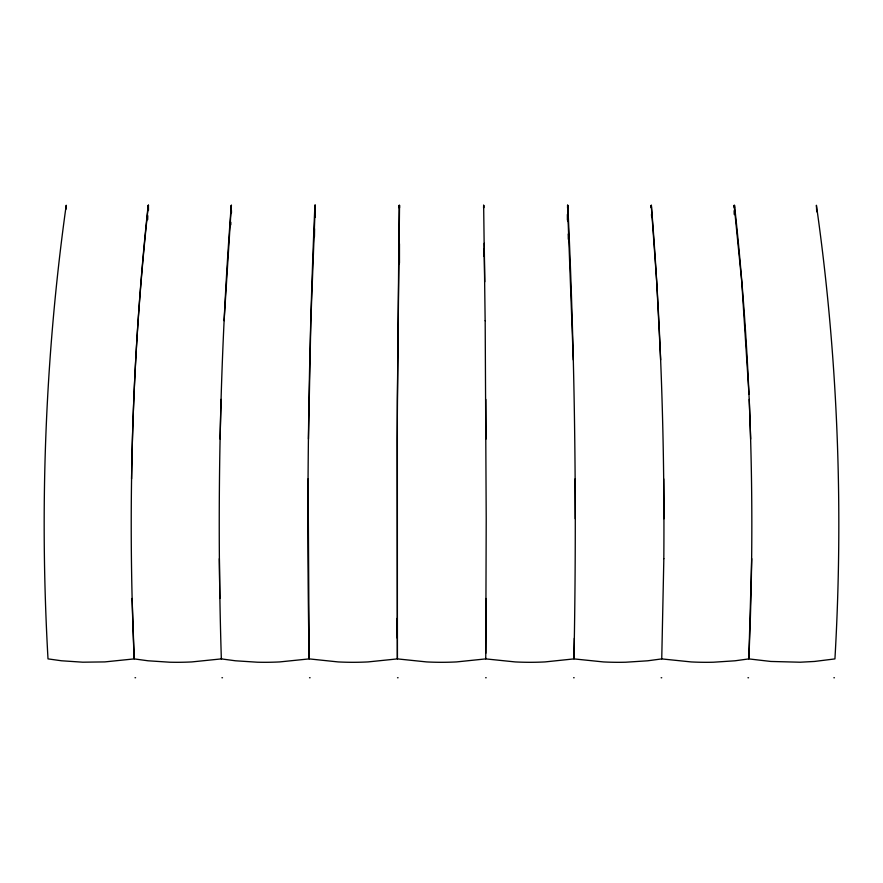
<?xml version="1.0" encoding="UTF-8"?>
<svg xmlns="http://www.w3.org/2000/svg" width="883" height="883" viewBox="0 0 883 883"><rect width="100%" height="100%" fill="white"/><g stroke="black" fill="none" stroke-linecap="round" stroke-linejoin="round"><path stroke-width="1.32" d="M315.253 216.103L314.911 205.253C308.333 356.357 306.324 507.67 309.171 658.895L338.112 661.919A205.496 143.962 -2.3 0 0 368.012 661.919L397.394 658.895L426.599 661.919A205.827 144.359 0 0 0 456.544 661.919L485.749 658.895L515.142 661.919A205.452 143.907 2.4 0 0 545.032 661.919L573.95 658.895L603.453 661.93A204.988 143.046 4.8 0 0 625.815 662.217L647.714 660.793L661.742 658.906L691.223 661.93A203.41 141.026 7.1 0 0 713.431 662.217L735.042 660.793L748.806 658.906L770.815 661.455L800.186 662.217L814.479 661.455L834.932 658.906C843.662 507.582 837.779 355.352 816.4 205.264L816.698 211.81M485.716 658.155L485.749 658.895L486.213 518.74L485.175 320.695M567.57 207.869L567.78 205.264C574.932 356.357 576.908 507.681 573.961 658.906L574.358 638.199M308.101 478.862L309.171 658.895L279.69 661.919A205.099 143.189 -4.5 0 1 257.317 662.206L235.397 660.782L221.346 658.895L191.854 661.919A203.576 141.247 -6.9 0 1 169.635 662.206L148.002 660.782L134.205 658.895L104.79 661.908L82.792 662.195L61.501 660.771L48.002 658.884C39.415 507.559 45.199 355.363 66.225 205.242L66.048 209.172M399.16 207.869L399.171 205.253L397.129 439.05L397.394 658.895L397.35 399.392L399.535 205.253L399.524 207.869M398.928 264.149L398.995 244.492M399.237 264.149L399.326 244.492M486.058 598.475L485.782 653.254M663.817 558.652C664.722 440.749 660.76 322.803 651.356 205.264L651.422 207.88M567.471 214.15L567.493 220.375M663.839 558.652L661.742 658.906M308.454 439.05L310.86 320.695L315.275 205.253L315.352 216.203M314.458 236.644L314.58 228.796M314.745 217.03L314.911 205.253M734.38 214.602L734.435 210.596M231.28 205.253C219.79 356.136 216.644 507.648 221.346 658.895L221.478 658.144L221.346 658.895M315.099 217.03L315.275 205.253M751.731 558.652L748.806 658.906C755.605 507.626 750.991 355.805 734.501 205.264L734.601 207.88M131.578 478.851C133.013 387.46 138.355 296.125 148.178 205.242M220.088 439.05L221.059 399.381M230.794 224.878L230.86 222.262M231.125 211.799L231.39 205.253L224.105 320.695M147.682 219.635L147.814 215.706M148.002 210.474L148.421 205.253L148.487 210.331M148.421 205.253C131.964 355.794 127.549 507.604 134.194 658.884L132.097 598.464M485.142 320.695L483.652 205.253L483.564 207.869M135.011 677.736L135.596 677.736M221.92 677.747L222.516 677.747M309.514 677.747L310.11 677.747M397.505 677.747L398.101 677.747M485.617 677.747L486.224 677.747M573.575 677.747L574.182 677.747M661.135 677.758L661.742 677.758M747.956 677.758L748.552 677.758M833.85 677.758L834.435 677.758M748.972 394.127L741.753 281.82L734.148 205.264L734.248 207.88M660.65 359.922L656.698 281.82L651.257 205.264L651.323 207.88M567.526 205.253L573.277 359.911M749.237 399.403L750.66 439.072M734.689 210.496L734.833 214.426M734.336 210.496L734.479 214.426M651.599 214.426L651.665 217.041L651.488 214.426M567.78 205.264L567.824 207.88M567.924 214.426L568.001 219.657M568.222 234.039L568.31 239.271M567.67 214.414L567.78 220.949M484.237 243.311L484.745 281.809M219.359 558.641L219.856 598.475M231.445 210.297L231.467 212.825M663.696 478.873L663.95 518.763M483.652 205.253L483.663 207.869M575.12 478.873L575.275 518.763M485.805 399.381L486.014 439.05M483.884 249.734L483.906 254.977L483.785 249.734M397.184 618.343L397.262 638.199M567.559 214.569L567.57 219.889M483.685 249.304L483.696 255.949M399.469 263.09L399.469 260.673A268.984 10.077 -89.9 0 1 399.469 243.785"/></g></svg>
